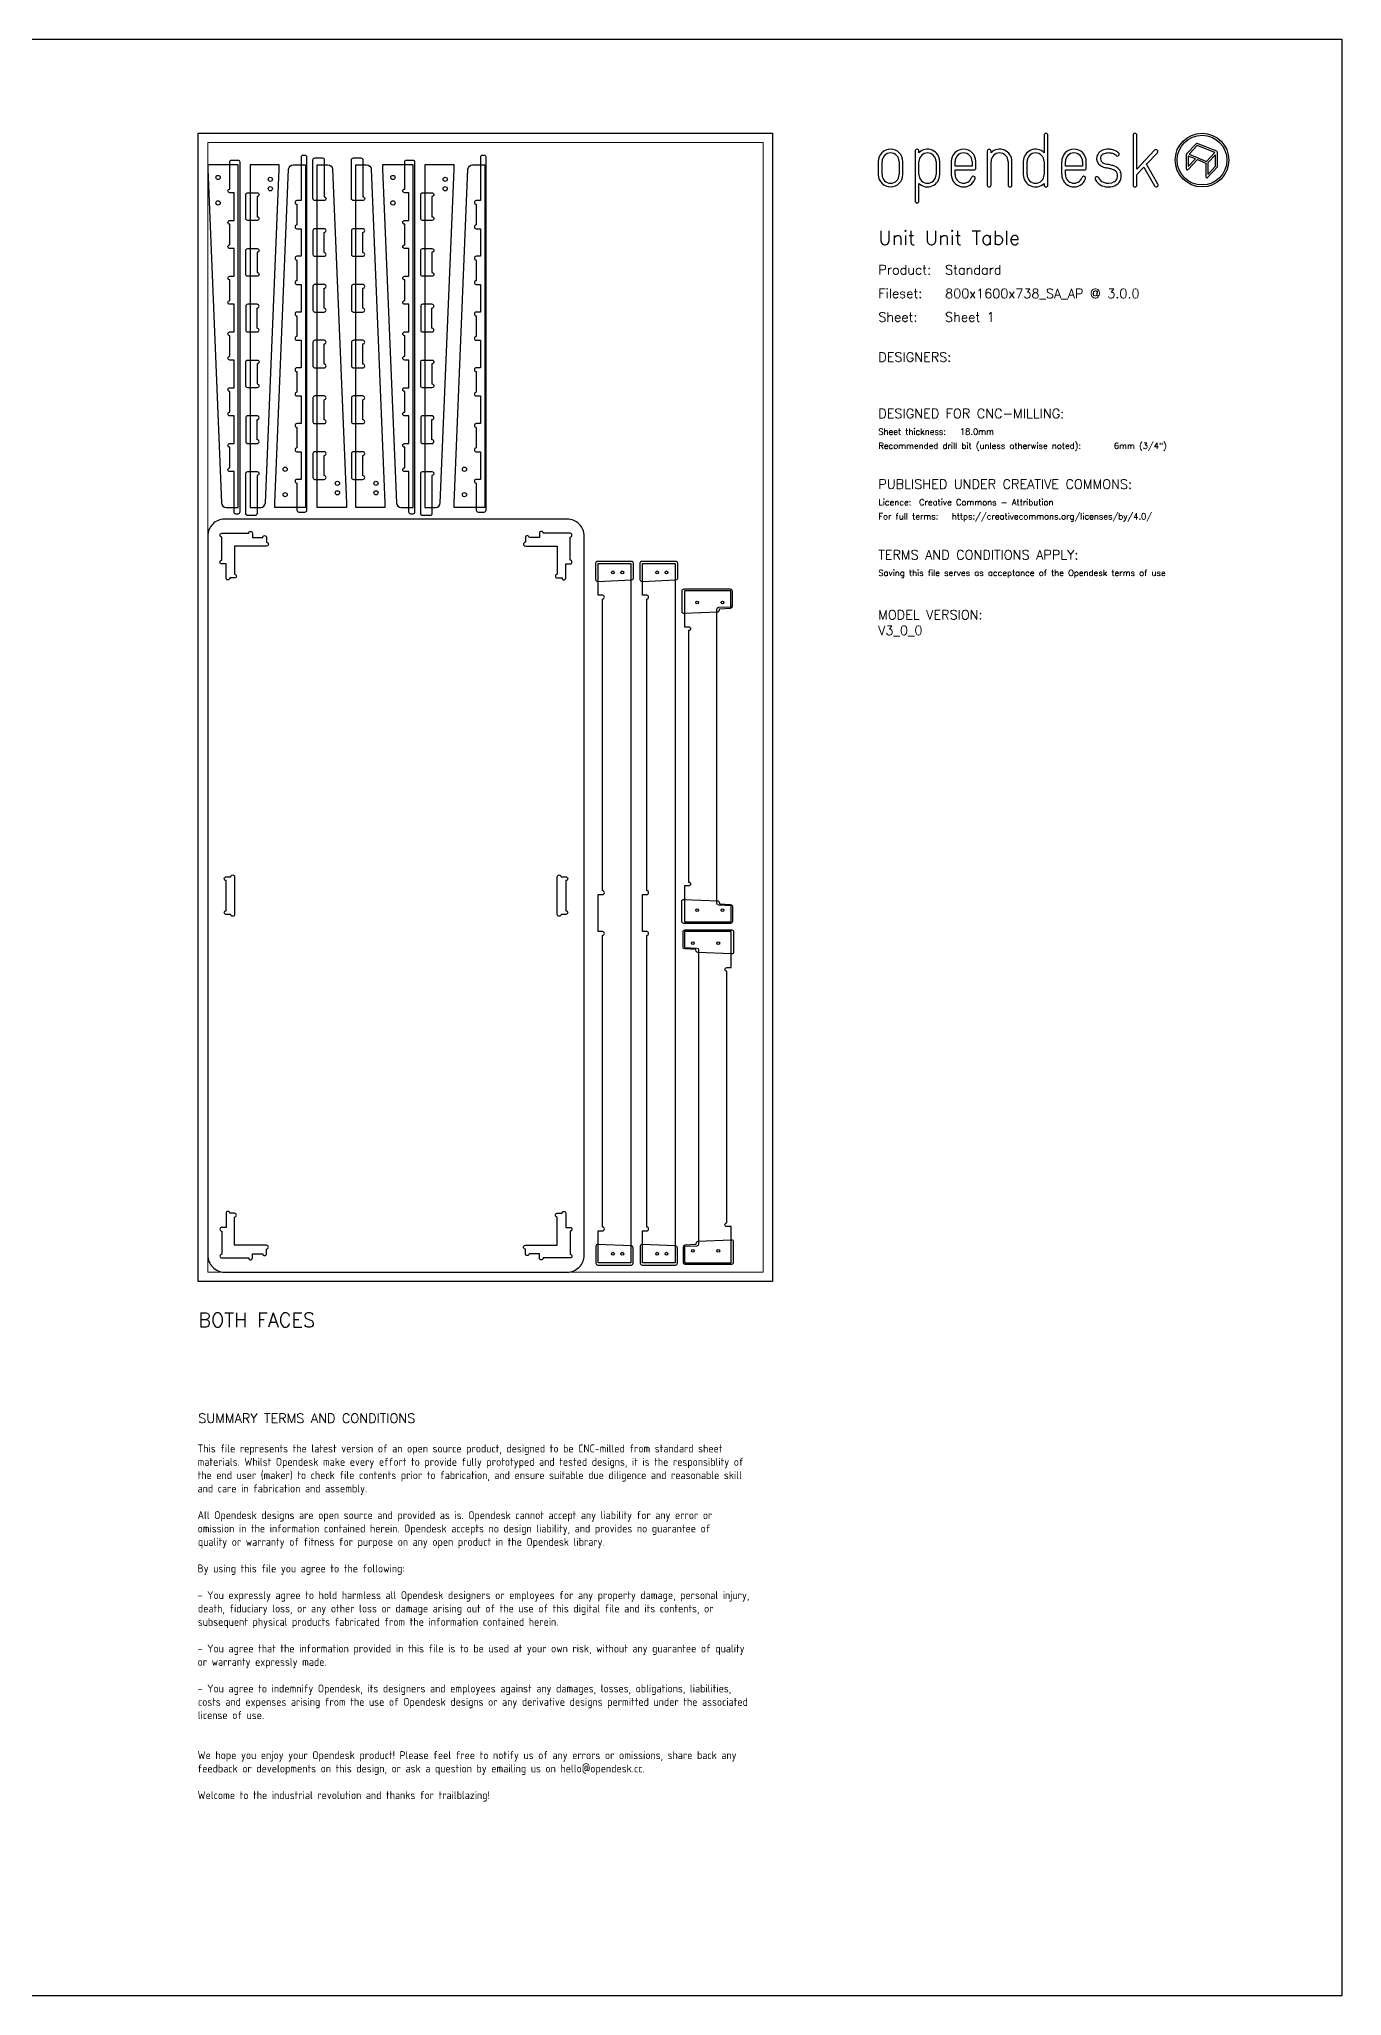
# Model space of a CAD drawing. Header units: millimetres. Extents: x -300 to 5880, y -300 to 4158.
# Drawn here: x 3112 to 5880, y 0 to 4158 of the extents above; entities that cross this region are included whole.
import ezdxf
from ezdxf.enums import TextEntityAlignment as Align

# ---------------------------------------------------------------- set-up
doc = ezdxf.new("R2010")
doc.units = ezdxf.units.MM
doc.layers.add('00-NOPRINT_TEXT', color=7, linetype='Continuous', lineweight=25)
doc.layers.add('00_NOPRINT_TOLERANCE', color=7, linetype='Continuous', lineweight=5)
for name, color, linetype, lineweight, true_color in [('BOARD_$TH-NOMINAL', 3, 'Continuous', 30, 0x00ff00), ('TOP-CUT-OUTSIDE_18.000MM', 220, 'Continuous', 25, 0xff00d1), ('TOP-HOLE-6.000MM-DIAM_18.000MM', 3, 'Continuous', 25, 0x00ff0c), ('TOP-HOLE-9.000MM-DIAM_15.000MM', 20, 'Continuous', 25, 0xff2400), ('TOP-POCKET-INSIDE_15.000MM', 220, 'Continuous', 25, 0xff00c9), ('TOP-POCKET-INSIDE_9.000MM', 60, 'Continuous', 25, 0xb0ff00)]:
    doc.layers.add(name, color=color, linetype=linetype, lineweight=lineweight, true_color=true_color)
doc.layers.add('TOP-CHAMFER-ONLINE_12MM', color=20, linetype='Continuous', true_color=0xff2c00)
doc.styles.add('OD-ISOCP-17_221', font='isocp.shx')
doc.styles.add('OD-ISOCP-17_222', font='isocp.shx')
doc.styles.add('OD-ISOCP-17_223', font='isocp.shx')
doc.styles.add('OD-ISOCP-17_224', font='isocp.shx')
doc.styles.add('OD-ISOCP-17_225', font='isocp.shx')
doc.styles.add('OD-ISOCP-17_226', font='isocp.shx')
doc.styles.add('OD-ISOCP-17_227', font='isocp.shx')
doc.styles.add('OD-ISOCP-17_228', font='isocp.shx')
doc.styles.add('OD-ISOCP-17_229', font='isocp.shx')
doc.styles.add('OD-ISOCP-17_230', font='isocp.shx')
doc.styles.add('OD-ISOCP-17_231', font='isocp.shx')
doc.styles.add('OD-ISOCP-17_232', font='isocp.shx')
doc.styles.add('OD-ISOCP-17_233', font='isocp.shx')
doc.styles.add('OD-ISOCP-17_234', font='isocp.shx')
doc.styles.add('OD-ISOCP-17_235', font='isocp.shx')
doc.styles.add('OD-ISOCP-17_236', font='isocp.shx')
doc.styles.add('OD-ISOCP-17_237', font='isocp.shx')
doc.styles.add('OD-ISOCP-17_238', font='isocp.shx')
doc.styles.add('OD-ISOCP-17_239', font='isocp.shx')
doc.styles.add('OD-SIMPLEX-13_86', font='simplex.shx')
doc.styles.add('OD-SIMPLEX-20_82', font='simplex.shx')
doc.styles.add('OD-SIMPLEX-20_86', font='simplex.shx')
doc.styles.add('OD-SIMPLEX-20_88', font='simplex.shx')
doc.styles.add('OD-SIMPLEX-30_83', font='simplex.shx')
doc.styles.add('OD-SIMPLEX-30_87', font='simplex.shx')

# ---------------------------------------------------------------- blocks, each defined once
blk = doc.blocks.new('Borders Opendesk_7')
at = {"layer": '00-NOPRINT_TEXT'}
for p, q in [((0, 4158), (5880, 4158)), ((5880, 4158), (5880, 0)), ((5247.4, 3954), (5247.4, 3916.7)), ((5255.3, 3848), (5255.3, 3954)), ((5436.4, 3954), (5436.4, 3848)), ((5444.4, 3881.9), (5444.4, 3954)), ((4973.4, 3920.1), (4973.4, 3814.1)), ((4981.3, 3916.7), (4981.3, 3920.1)), ((5126.6, 3920.1), (5126.6, 3848)), ((5134.5, 3916.7), (5134.5, 3920.1)), ((5482.1, 3922), (5444.4, 3881.9)), ((5464.8, 3892.1), (5487.9, 3916.6)), ((5549.5, 3912.6), (5549.5, 3882.2)), ((5570.5, 3935.8), (5550.1, 3914)), ((5553.7, 3909.6), (5553.7, 3887.4)), ((5568.8, 3903.5), (5553.7, 3909.6)), ((5572.6, 3931.9), (5555.2, 3913.4)), ((5555.2, 3913.4), (5592.6, 3898.3)), ((5610, 3916.9), (5572.6, 3931.9)), ((5614.4, 3919.6), (5572.8, 3936.3)), ((5592.6, 3898.3), (5610, 3916.9)), ((5611.5, 3912.4), (5595.2, 3895.1)), ((5611.5, 3888.1), (5611.5, 3912.4)), ((5615.7, 3887.3), (5615.7, 3917.6)), ((4895, 3898), (4895, 3870.1)), ((4902.9, 3870.1), (4902.9, 3898)), ((4939.3, 3898), (4939.3, 3870.1)), ((4947.3, 3870.1), (4947.3, 3898)), ((4981.3, 3870.1), (4981.3, 3898)), ((5017.7, 3898), (5017.7, 3870.1)), ((5025.6, 3870.1), (5025.6, 3898)), ((5050, 3898), (5050, 3870.1)), ((5058, 3888.1), (5058, 3898)), ((5094.4, 3888.1), (5058, 3888.1)), ((5058, 3870.1), (5058, 3880.1)), ((5058, 3880.1), (5098.3, 3880.1)), ((5094.4, 3898), (5094.4, 3888.1)), ((5102.3, 3884.1), (5102.3, 3898)), ((5134.5, 3848), (5134.5, 3898)), ((5170.9, 3898), (5170.9, 3848)), ((5178.9, 3848), (5178.9, 3898)), ((5203, 3898), (5203, 3870.1)), ((5211, 3870.1), (5211, 3898)), ((5247.4, 3898), (5247.4, 3870.1)), ((5284.6, 3898), (5284.6, 3870.1)), ((5292.6, 3888.1), (5292.6, 3898)), ((5329, 3888.1), (5292.6, 3888.1)), ((5292.6, 3870.1), (5292.6, 3880.1)), ((5292.6, 3880.1), (5332.9, 3880.1)), ((5329, 3898), (5329, 3888.1)), ((5336.9, 3884.1), (5336.9, 3898)), ((5444.4, 3870.4), (5459.1, 3886)), ((5444.4, 3848), (5444.4, 3870.4)), ((5459.1, 3886), (5482.1, 3846)), ((5489, 3850), (5464.8, 3892.1)), ((5553.1, 3880.8), (5572.9, 3901.9)), ((5553.7, 3887.4), (5568.8, 3903.5)), ((5572.9, 3901.9), (5591.1, 3894.5)), ((5591.1, 3894.5), (5591.1, 3865.5)), ((5594.7, 3864.1), (5615.1, 3885.8)), ((5595.2, 3895.1), (5595.2, 3870.7)), ((5595.2, 3870.7), (5611.5, 3888.1)), ((4981.3, 3814.1), (4981.3, 3851.4)), ((5247.4, 3851.4), (5247.4, 3848)), ((5880, 0), (0, 0))]:
    blk.add_line(p, q, dxfattribs=at)
for radius in [57, 52.9]:
    blk.add_circle((5582.9, 3901), radius, dxfattribs=at)
for centre, radius, start, end in [((5251.3, 3954), 3.97, 0, 180), ((5440.4, 3954), 3.97, 0, 180), ((4921.1, 3898), 26.1, 0, 180), ((4921.1, 3898), 18.2, 0, 180), ((4977.3, 3920.1), 3.97, 0, 180), ((4999.5, 3898), 26.1, 0, 134.1316), ((4999.5, 3898), 18.2, 0, 180), ((5076.2, 3898), 26.1, 0, 180), ((5076.2, 3898), 18.2, 0, 180), ((5130.6, 3920.1), 3.97, 0, 180), ((5152.7, 3898), 26.1, 0, 134.1316), ((5152.7, 3898), 18.2, 0, 180), ((5229.2, 3898), 26.1, 45.8684, 180), ((5229.2, 3898), 18.2, 0, 180), ((5310.8, 3898), 26.1, 0, 180), ((5310.8, 3898), 18.2, 0, 180), ((5377.2, 3904.5), 18.3, 167.0964, 235.8453), ((5375.9, 3904.8), 16.9, 150.5139, 167.0489), ((5377.5, 3903.4), 19, 138.9882, 149.267), ((5377.5, 3903.4), 19, 127.9168, 138.9882), ((5380.5, 3899.5), 24, 111.7012, 127.9168), ((5375.9, 3904.8), 8.99, 151.0519, 168.0238), ((5377.5, 3903.4), 11.1, 138.9882, 148.8091), ((5377.5, 3903.4), 11.1, 127.9168, 138.9882), ((5380.5, 3899.5), 16, 111.7012, 127.9168), ((5383.5, 3891.9), 32.1, 90, 111.7012), ((5383.5, 3891.9), 24.2, 90, 111.7012), ((5383.5, 3878.8), 45.3, 80.7104, 90), ((5383.5, 3878.8), 37.3, 80.7104, 90), ((5385.9, 3893.2), 22.7, 71.5035, 80.7104), ((5385.9, 3893.2), 30.7, 71.5035, 80.7104), ((5387.1, 3896.7), 19, 61.0356, 71.5035), ((5387.1, 3896.7), 26.9, 61.0356, 71.5035), ((5387.1, 3896.7), 19, 46.7983, 61.0356), ((5387.1, 3896.7), 26.9, 46.7983, 61.0356), ((5402.8, 3913.5), 3.97, 226.7983, 46.7983), ((5485, 3919.3), 3.97, 316.7135, 136.7135), ((5551.6, 3912.6), 2.06, 136.7696, 180), ((5572, 3934.4), 2.06, 68.0714, 136.7696), ((5613.6, 3917.6), 2.06, 0, 68.0714), ((4921.1, 3870.1), 26.1, 180, 0), ((4921.1, 3870.1), 18.2, 180, 0), ((4999.5, 3870.1), 18.2, 180, 0), ((4999.5, 3870.1), 26.1, 225.8684, 0), ((5076.2, 3870.1), 26.1, 180, 340.0258), ((5076.2, 3870.1), 18.2, 180, 340.0258), ((5098.3, 3884.1), 3.97, 270, 0), ((5229.2, 3870.1), 26.1, 180, 314.1316), ((5229.2, 3870.1), 18.2, 180, 0), ((5310.8, 3870.1), 26.1, 180, 340.0258), ((5310.8, 3870.1), 18.2, 180, 340.0258), ((5332.9, 3884.1), 3.97, 270, 0), ((5377.2, 3904.5), 10.3, 167.9603, 235.8613), ((5382, 3911.6), 26.9, 235.8511, 248.0912), ((5382, 3911.6), 18.9, 235.8511, 248.0912), ((5388.7, 3928.4), 44.9, 248.0912, 257.5385), ((5388.7, 3928.4), 37, 248.0912, 257.5385), ((5300, 3526.6), 366.5, 76.1947, 77.5385), ((5300, 3526.6), 374.5, 76.1947, 77.5385), ((5372.7, 3822.5), 61.9, 69.1442, 76.1947), ((5372.7, 3822.5), 69.8, 69.1442, 76.1947), ((5389.5, 3866.6), 14.6, 38.9291, 69.1442), ((5389.5, 3866.6), 22.5, 38.9291, 69.1442), ((5393.9, 3870.2), 8.99, 17.5834, 38.9291), ((5385.6, 3867.6), 17.6, 343.8033, 17.5834), ((5393.9, 3870.2), 16.9, 17.5834, 38.9291), ((5385.6, 3867.6), 25.5, 343.8033, 17.5834), ((5551.6, 3882.2), 2.06, 180, 316.7696), ((5613.6, 3887.3), 2.06, 316.7696, 0), ((5097, 3862.6), 3.97, 340.0258, 160.0258), ((5130.6, 3848), 3.97, 180, 0), ((5174.9, 3848), 3.97, 180, 0), ((5251.3, 3848), 3.97, 180, 0), ((5331.6, 3862.6), 3.97, 340.0258, 160.0258), ((5359.7, 3861.7), 3.97, 24.786, 204.786), ((5380.2, 3871.2), 26.6, 204.786, 247.9544), ((5380.2, 3871.2), 18.7, 204.786, 247.9544), ((5383.5, 3879.3), 35.4, 247.9544, 298.2026), ((5383.5, 3879.3), 27.4, 247.9544, 298.2026), ((5390.6, 3866.1), 12.5, 298.2026, 343.8033), ((5390.6, 3866.1), 20.4, 298.2026, 343.8033), ((5440.4, 3848), 3.97, 180, 0), ((5485.5, 3848), 3.97, 209.8417, 29.8417), ((5593.2, 3865.5), 2.06, 180, 316.7696), ((4977.3, 3814.1), 3.97, 180, 0)]:
    blk.add_arc(centre, radius, start, end, dxfattribs=at)
at = {"layer": '00_NOPRINT_TOLERANCE', "ltscale": 0.379202}
for p, q in [((3450, 3958), (4670, 3958)), ((3450, 1518), (3450, 3958)), ((4670, 3958), (4670, 1518)), ((4670, 1518), (3450, 1518))]:
    blk.add_line(p, q, dxfattribs=at)
at = {"layer": '00_NOPRINT_TOLERANCE', "ltscale": 0.380876}
for p, q in [((3470, 3938), (4650, 3938)), ((4650, 1538), (3470, 1538))]:
    blk.add_line(p, q, dxfattribs=at)
at = {"layer": '00_NOPRINT_TOLERANCE', "ltscale": 0.380023}
for p, q in [((3470, 1538), (3470, 3938)), ((4650, 3938), (4650, 1538))]:
    blk.add_line(p, q, dxfattribs=at)
at = {"layer": 'BOARD_$TH-NOMINAL'}
for p, q in [((3450, 3958), (4670, 3958)), ((3450, 1518), (3450, 3958)), ((4670, 3958), (4670, 1518)), ((4670, 1518), (3450, 1518))]:
    blk.add_line(p, q, dxfattribs=at)
at = {"layer": '00-NOPRINT_TEXT'}
for s, height, style, p in [('Unit Unit Table ', 30, 'OD-SIMPLEX-30_83', (4895, 3720.9)), ('Product:', 20, 'OD-SIMPLEX-20_82', (4895, 3657.9)), ('Standard', 20, 'OD-SIMPLEX-20_82', (5036.9, 3657.9)), ('Fileset:', 20, 'OD-SIMPLEX-20_82', (4895, 3607.7)), ('800x1600x738_SA_AP @ 3.0.0', 20, 'OD-SIMPLEX-20_82', (5036.9, 3607.6)), ('Sheet:', 20, 'OD-SIMPLEX-20_82', (4895, 3557.4)), ('Sheet 1', 20, 'OD-SIMPLEX-20_82', (5036.9, 3557.5)), ('DESIGNERS:', 20, 'OD-SIMPLEX-20_82', (4895, 3472.4)), ('DESIGNED FOR CNC-MILLING:', 20, 'OD-SIMPLEX-20_82', (4895, 3352.4)), ('Sheet thickness:', 13, 'OD-SIMPLEX-13_86', (4895, 3317.4)), ('18.0mm', 13, 'OD-SIMPLEX-13_86', (5068.3, 3317.4)), ('Recommended drill bit (unless otherwise noted):', 13, 'OD-SIMPLEX-13_86', (4895, 3287.4)), ('6mm (3/4")', 13, 'OD-SIMPLEX-13_86', (5395.5, 3287.4)), ('PUBLISHED UNDER CREATIVE COMMONS:', 20, 'OD-SIMPLEX-20_82', (4895, 3202.4)), ('Licence:', 13, 'OD-SIMPLEX-13_86', (4895, 3167.4)), ('Creative Commons - Attribution', 13, 'OD-SIMPLEX-13_86', (4981.5, 3167.4)), ('For full terms:', 13, 'OD-SIMPLEX-13_86', (4895, 3137.4)), ('https://creativecommons.org/licenses/by/4.0/', 13, 'OD-SIMPLEX-13_86', (5051.1, 3137.4)), ('TERMS AND CONDITIONS APPLY:', 20, 'OD-SIMPLEX-20_82', (4895, 3052.3)), ('Saving this file serves as acceptance of the Opendesk terms of use ', 13, 'OD-SIMPLEX-13_86', (4895, 3017.3))]:
    blk.add_text(s, height=height, dxfattribs=dict(at, style=style)).set_placement(p)
at = {"layer": '00-NOPRINT_TEXT', "color": 7}
for s, height, style, p in [('BOTH FACES', 30, 'OD-SIMPLEX-30_87', (3450, 1451.3)), ('SUMMARY TERMS AND CONDITIONS', 20, 'OD-SIMPLEX-20_86', (3450, 1237.4))]:
    blk.add_text(s, height=height, dxfattribs=dict(at, style=style)).set_placement(p, align=Align.TOP_LEFT)
for s, style, p in [('This file represents the latest version of an open source product, designed to be CNC-milled from standard sheet', 'OD-ISOCP-17_221', (3448.5, 1154.7)), ('materials. Whilst Opendesk make every effort to provide fully prototyped and tested designs, it is the responsiblity of', 'OD-ISOCP-17_222', (3448.5, 1126.3)), ('the end user (maker) to check file contents prior to fabrication, and ensure suitable due diligence and reasonable skill', 'OD-ISOCP-17_223', (3448.5, 1098)), ('and care in fabrication and assembly.', 'OD-ISOCP-17_224', (3448.5, 1069.7)), ('All Opendesk designs are open source and provided as is. Opendesk cannot accept any liability for any error or', 'OD-ISOCP-17_225', (3448.5, 1013)), ('omission in the information contained herein. Opendesk accepts no design liability, and provides no guarantee of', 'OD-ISOCP-17_226', (3448.5, 984.7)), ('quality or warranty of fitness for purpose on any open product in the Opendesk library.', 'OD-ISOCP-17_227', (3449.1, 956.3)), ('By using this file you agree to the following:', 'OD-ISOCP-17_228', (3448.5, 899.7)), ('- You expressly agree to hold harmless all Opendesk designers or employees for any property damage, personal injury,', 'OD-ISOCP-17_229', (3448.5, 843)), ('death, fiduciary loss, or any other loss or damage arising out of the use of this digital file and its contents, or', 'OD-ISOCP-17_230', (3449.1, 814.7)), ('subsequent physical products fabricated from the information contained herein.', 'OD-ISOCP-17_231', (3449, 786.3)), ('- You agree that the information provided in this file is to be used at your own risk, without any guarantee of quality', 'OD-ISOCP-17_232', (3448.5, 729.7)), ('or warranty expressly made.', 'OD-ISOCP-17_233', (3448.5, 701.3)), ('- You agree to indemnify Opendesk, its designers and employees against any damages, losses, obligations, liabilities,', 'OD-ISOCP-17_234', (3448.5, 644.7)), ('costs and expenses arising from the use of Opendesk designs or any derivative designs permitted under the associated', 'OD-ISOCP-17_235', (3449.1, 616.3)), ('license of use.', 'OD-ISOCP-17_236', (3448.8, 588)), ('We hope you enjoy your Opendesk product! Please feel free to notify us of any errors or omissions, share back any', 'OD-ISOCP-17_237', (3448.5, 503)), ('feedback or developments on this design, or ask a question by emailing us on hello@opendesk.cc.', 'OD-ISOCP-17_238', (3448.5, 474.7)), ('Welcome to the industrial revolution and thanks for trailblazing!', 'OD-ISOCP-17_239', (3448.5, 418))]:
    blk.add_text(s, height=17, dxfattribs=dict(at, style=style)).set_placement(p)

msp = doc.modelspace()

# ---------------------------------------------------------------- linework, layer by layer
at = {"layer": 'TOP-CHAMFER-ONLINE_12MM'}
msp.add_lwpolyline([(4234, 3138), (3506, 3138, 0.414214), (3470, 3102), (3470, 1574, 0.414214), (3506, 1538), (4234, 1538, 0.414214), (4270, 1574), (4270, 3102, 0.414214)], format="xyb", close=True, dxfattribs=at)
at = {"layer": 'TOP-CUT-OUTSIDE_18.000MM'}
for points in [[(3509.4, 3163), (3535, 3163), (3535, 3891), (3470, 3891), (3470, 3882), (3499.4, 3172.6, 0.40215)], [(3582.6, 3163, 0.40215), (3592.6, 3172.6), (3622, 3882), (3622, 3891), (3560, 3891), (3560, 3163)], [(3642, 3881.4, -0.40215), (3652, 3891), (3677.6, 3891), (3677.6, 3163), (3612.6, 3163), (3612.6, 3172)], [(3735.3, 3881.4), (3764.6, 3172), (3764.6, 3163), (3702.6, 3163), (3702.6, 3891), (3725.3, 3891, -0.40215)], [(3817.3, 3881.4), (3846.6, 3172), (3846.6, 3163), (3784.6, 3163), (3784.6, 3891), (3807.3, 3891, -0.40215)], [(3881, 3163), (3906.6, 3163), (3906.6, 3891), (3841.6, 3891), (3841.6, 3882), (3871, 3172.6, 0.40215)], [(3954.3, 3163, 0.40215), (3964.3, 3172.6), (3993.6, 3882), (3993.6, 3891), (3931.6, 3891), (3931.6, 3163)], [(4033, 3891), (4058.6, 3891), (4058.6, 3163), (3993.6, 3163), (3993.6, 3172), (4023, 3881.4, -0.40215)], [(4234, 3138), (3506, 3138, 0.414214), (3470, 3102), (3470, 1574, 0.414214), (3506, 1538), (4234, 1538, 0.414214), (4270, 1574), (4270, 3102, 0.414214)], [(4309, 2968.2, 1), (4309, 2976.2), (4300, 2976.2), (4300, 3043.9), (4369, 3043.9), (4369, 1558), (4300, 1558), (4300, 1625.7), (4309, 1625.7, 1), (4309, 1633.7), (4309, 2253.4, 1), (4309, 2261.4), (4300, 2261.4), (4300, 2340.4), (4309, 2340.4, 1), (4309, 2348.4)], [(4403, 2976.2), (4394, 2976.2), (4394, 3043.9), (4463, 3043.9), (4463, 1558), (4394, 1558), (4394, 1625.7), (4403, 1625.7, 1), (4403, 1633.7), (4403, 2253.4, 1), (4403, 2261.4), (4394, 2261.4), (4394, 2340.4), (4403, 2340.4, 1), (4403, 2348.4), (4403, 2968.2, 1)], [(4555.8, 2950.6), (4581.5, 2951.7), (4581.5, 2986), (4483, 2986), (4483, 2909.2), (4492, 2909.2, -1), (4492, 2901.2), (4492, 2366.7, -1), (4492, 2358.7), (4483, 2358.7), (4483, 2282), (4582, 2282), (4582, 2316.3), (4555.8, 2317.4, -0.40215), (4552, 2321.3), (4552, 2946.7, -0.40215)], [(4509.2, 2226.6, -0.40215), (4513, 2222.7), (4513, 1597.3, -0.40215), (4509.2, 1593.4), (4483.5, 1592.3), (4483.5, 1558), (4582, 1558), (4582, 1634.7), (4573, 1634.7, -1), (4573, 1642.7), (4573, 2177.2, -1), (4573, 2185.2), (4582, 2185.2), (4582, 2262), (4483, 2262), (4483, 2227.7)]]:
    msp.add_lwpolyline(points, format="xyb", close=True, dxfattribs=at)
at = {"layer": 'TOP-HOLE-6.000MM-DIAM_18.000MM'}
for centre in [(4331, 3024.9), (4351, 3024.9), (4425, 3024.9), (4445, 3024.9), (4510, 2961), (4564, 2961), (4510, 2307), (4564, 2307), (4501, 2237), (4555, 2237), (4501, 1583), (4555, 1583), (4331, 1577), (4351, 1577), (4425, 1577), (4445, 1577)]:
    msp.add_circle(centre, 3, dxfattribs=at)
at = {"layer": 'TOP-HOLE-9.000MM-DIAM_15.000MM'}
for centre in [(3492, 3864), (3863.6, 3864), (3603, 3860), (3603, 3840), (3974.6, 3860), (3974.6, 3840), (3492, 3810), (3863.6, 3810), (3634.6, 3244), (4015.6, 3244), (3745.6, 3214), (3827.6, 3214), (3634.6, 3190), (3745.6, 3194), (3827.6, 3194), (4015.6, 3190)]:
    msp.add_circle(centre, 4.5, dxfattribs=at)
at = {"layer": 'TOP-POCKET-INSIDE_15.000MM'}
for points in [[(3659.6, 3289.2, 1), (3659.6, 3281.2), (3668.6, 3281.2), (3668.6, 3222.5), (3659.6, 3222.5, 1), (3659.6, 3214.5), (3659.6, 3156.9, 0.414214), (3663.6, 3152.9), (3676.6, 3152.9, 0.414214), (3680.6, 3156.9), (3680.6, 3906.9, 0.414214), (3676.6, 3910.9), (3672.6, 3910.9, 0.414214), (3668.6, 3906.9), (3668.6, 3815), (3659.6, 3815, 1), (3659.6, 3807), (3659.6, 3763.2, 1), (3659.6, 3755.2), (3668.6, 3755.2), (3668.6, 3696.5), (3659.6, 3696.5, 1), (3659.6, 3688.5), (3659.6, 3644.7, 1), (3659.6, 3636.7), (3668.6, 3636.7), (3668.6, 3578), (3659.6, 3578, 1), (3659.6, 3570), (3659.6, 3526.2, 1), (3659.6, 3518.2), (3668.6, 3518.2), (3668.6, 3459.5), (3659.6, 3459.5, 1), (3659.6, 3451.5), (3659.6, 3407.7, 1), (3659.6, 3399.7), (3668.6, 3399.7), (3668.6, 3341), (3659.6, 3341, 1), (3659.6, 3333)], [(4040.6, 3289.2, 1), (4040.6, 3281.2), (4049.6, 3281.2), (4049.6, 3222.5), (4040.6, 3222.5, 1), (4040.6, 3214.5), (4040.6, 3156.9, 0.414214), (4044.6, 3152.9), (4057.6, 3152.9, 0.414214), (4061.6, 3156.9), (4061.6, 3906.9, 0.414214), (4057.6, 3910.9), (4053.6, 3910.9, 0.414214), (4049.6, 3906.9), (4049.6, 3815), (4040.6, 3815, 1), (4040.6, 3807), (4040.6, 3763.2, 1), (4040.6, 3755.2), (4049.6, 3755.2), (4049.6, 3696.5), (4040.6, 3696.5, 1), (4040.6, 3688.5), (4040.6, 3644.7, 1), (4040.6, 3636.7), (4049.6, 3636.7), (4049.6, 3578), (4040.6, 3578, 1), (4040.6, 3570), (4040.6, 3526.2, 1), (4040.6, 3518.2), (4049.6, 3518.2), (4049.6, 3459.5), (4040.6, 3459.5, 1), (4040.6, 3451.5), (4040.6, 3407.7, 1), (4040.6, 3399.7), (4049.6, 3399.7), (4049.6, 3341), (4040.6, 3341, 1), (4040.6, 3333)], [(3526, 3152.7), (3526, 3239), (3517, 3239, -1), (3517, 3247), (3517, 3290.7, -1), (3517, 3298.7), (3526, 3298.7), (3526, 3357.5), (3517, 3357.5, -1), (3517, 3365.5), (3517, 3409.2, -1), (3517, 3417.2), (3526, 3417.2), (3526, 3476), (3517, 3476, -1), (3517, 3484), (3517, 3527.7, -1), (3517, 3535.7), (3526, 3535.7), (3526, 3594.5), (3517, 3594.5, -1), (3517, 3602.5), (3517, 3646.2, -1), (3517, 3654.2), (3526, 3654.2), (3526, 3713), (3517, 3713, -1), (3517, 3721), (3517, 3764.7, -1), (3517, 3772.7), (3526, 3772.7), (3526, 3831.5), (3517, 3831.5, -1), (3517, 3839.5), (3517, 3897.1, -0.414214), (3521, 3901.1), (3534, 3901.1, -0.414214), (3538, 3897.1), (3538, 3152.7, -0.414214), (3534, 3148.7), (3530, 3148.7, -0.414214)], [(3897.6, 3152.7), (3897.6, 3239), (3888.6, 3239, -1), (3888.6, 3247), (3888.6, 3290.7, -1), (3888.6, 3298.7), (3897.6, 3298.7), (3897.6, 3357.5), (3888.6, 3357.5, -1), (3888.6, 3365.5), (3888.6, 3409.2, -1), (3888.6, 3417.2), (3897.6, 3417.2), (3897.6, 3476), (3888.6, 3476, -1), (3888.6, 3484), (3888.6, 3527.7, -1), (3888.6, 3535.7), (3897.6, 3535.7), (3897.6, 3594.5), (3888.6, 3594.5, -1), (3888.6, 3602.5), (3888.6, 3646.2, -1), (3888.6, 3654.2), (3897.6, 3654.2), (3897.6, 3713), (3888.6, 3713, -1), (3888.6, 3721), (3888.6, 3764.7, -1), (3888.6, 3772.7), (3897.6, 3772.7), (3897.6, 3831.5), (3888.6, 3831.5, -1), (3888.6, 3839.5), (3888.6, 3897.1, -0.414214), (3892.6, 3901.1), (3905.6, 3901.1, -0.414214), (3909.6, 3897.1), (3909.6, 3152.7, -0.414214), (3905.6, 3148.7), (3901.6, 3148.7, -0.414214)]]:
    msp.add_lwpolyline(points, format="xyb", close=True, dxfattribs=at)
at = {"layer": 'TOP-POCKET-INSIDE_9.000MM'}
for points in [[(3693.6, 3819), (3693.6, 3901.5, -0.414214), (3697.6, 3905.5), (3713.6, 3905.5, -0.414214), (3717.6, 3901.5), (3717.6, 3823, -1), (3717.6, 3815), (3697.6, 3815, -0.414214)], [(3775.6, 3819), (3775.6, 3901.5, -0.414214), (3779.6, 3905.5), (3795.6, 3905.5, -0.414214), (3799.6, 3901.5), (3799.6, 3823, -1), (3799.6, 3815), (3779.6, 3815, -0.414214)], [(3551, 3776.7), (3551, 3827.5, -0.414214), (3555, 3831.5), (3575, 3831.5, -1), (3575, 3823.5), (3575, 3780.7, -1), (3575, 3772.7), (3555, 3772.7, -0.414214)], [(3922.6, 3776.7), (3922.6, 3827.5, -0.414214), (3926.6, 3831.5), (3946.6, 3831.5, -1), (3946.6, 3823.5), (3946.6, 3780.7, -1), (3946.6, 3772.7), (3926.6, 3772.7, -0.414214)], [(3693.6, 3751.2), (3693.6, 3700.5, 0.414214), (3697.6, 3696.5), (3717.6, 3696.5, 1), (3717.6, 3704.5), (3717.6, 3747.2, 1), (3717.6, 3755.2), (3697.6, 3755.2, 0.414214)], [(3775.6, 3751.2), (3775.6, 3700.5, 0.414214), (3779.6, 3696.5), (3799.6, 3696.5, 1), (3799.6, 3704.5), (3799.6, 3747.2, 1), (3799.6, 3755.2), (3779.6, 3755.2, 0.414214)], [(3551, 3658.2), (3551, 3709, -0.414214), (3555, 3713), (3575, 3713, -1), (3575, 3705), (3575, 3662.2, -1), (3575, 3654.2), (3555, 3654.2, -0.414214)], [(3922.6, 3658.2), (3922.6, 3709, -0.414214), (3926.6, 3713), (3946.6, 3713, -1), (3946.6, 3705), (3946.6, 3662.2, -1), (3946.6, 3654.2), (3926.6, 3654.2, -0.414214)], [(3693.6, 3632.7), (3693.6, 3582, 0.414214), (3697.6, 3578), (3717.6, 3578, 1), (3717.6, 3586), (3717.6, 3628.7, 1), (3717.6, 3636.7), (3697.6, 3636.7, 0.414214)], [(3775.6, 3632.7), (3775.6, 3582, 0.414214), (3779.6, 3578), (3799.6, 3578, 1), (3799.6, 3586), (3799.6, 3628.7, 1), (3799.6, 3636.7), (3779.6, 3636.7, 0.414214)], [(3575, 3586.5, 1), (3575, 3594.5), (3555, 3594.5, 0.414214), (3551, 3590.5), (3551, 3539.7, 0.414214), (3555, 3535.7), (3575, 3535.7, 1), (3575, 3543.7)], [(3946.6, 3586.5, 1), (3946.6, 3594.5), (3926.6, 3594.5, 0.414214), (3922.6, 3590.5), (3922.6, 3539.7, 0.414214), (3926.6, 3535.7), (3946.6, 3535.7, 1), (3946.6, 3543.7)], [(3717.6, 3459.5, 1), (3717.6, 3467.5), (3717.6, 3510.2, 1), (3717.6, 3518.2), (3697.6, 3518.2, 0.414214), (3693.6, 3514.2), (3693.6, 3463.5, 0.414214), (3697.6, 3459.5)], [(3799.6, 3459.5, 1), (3799.6, 3467.5), (3799.6, 3510.2, 1), (3799.6, 3518.2), (3779.6, 3518.2, 0.414214), (3775.6, 3514.2), (3775.6, 3463.5, 0.414214), (3779.6, 3459.5)], [(3575, 3468), (3575, 3425.2, -1), (3575, 3417.2), (3555, 3417.2, -0.414214), (3551, 3421.2), (3551, 3472, -0.414214), (3555, 3476), (3575, 3476, -1)], [(3946.6, 3468), (3946.6, 3425.2, -1), (3946.6, 3417.2), (3926.6, 3417.2, -0.414214), (3922.6, 3421.2), (3922.6, 3472, -0.414214), (3926.6, 3476), (3946.6, 3476, -1)], [(3717.6, 3391.7, 1), (3717.6, 3399.7), (3697.6, 3399.7, 0.414214), (3693.6, 3395.7), (3693.6, 3345, 0.414214), (3697.6, 3341), (3717.6, 3341, 1), (3717.6, 3349)], [(3799.6, 3341, 1), (3799.6, 3349), (3799.6, 3391.7, 1), (3799.6, 3399.7), (3779.6, 3399.7, 0.414214), (3775.6, 3395.7), (3775.6, 3345, 0.414214), (3779.6, 3341)], [(3551, 3353.5), (3551, 3302.7, 0.414214), (3555, 3298.7), (3575, 3298.7, 1), (3575, 3306.7), (3575, 3349.5, 1), (3575, 3357.5), (3555, 3357.5, 0.414214)], [(3922.6, 3353.5), (3922.6, 3302.7, 0.414214), (3926.6, 3298.7), (3946.6, 3298.7, 1), (3946.6, 3306.7), (3946.6, 3349.5, 1), (3946.6, 3357.5), (3926.6, 3357.5, 0.414214)], [(3693.6, 3277.2), (3693.6, 3226.5, 0.414214), (3697.6, 3222.5), (3717.6, 3222.5, 1), (3717.6, 3230.5), (3717.6, 3273.2, 1), (3717.6, 3281.2), (3697.6, 3281.2, 0.414214)], [(3775.6, 3277.2), (3775.6, 3226.5, 0.414214), (3779.6, 3222.5), (3799.6, 3222.5, 1), (3799.6, 3230.5), (3799.6, 3273.2, 1), (3799.6, 3281.2), (3779.6, 3281.2, 0.414214)], [(3551, 3235, -0.414214), (3555, 3239), (3575, 3239, -1), (3575, 3231), (3575, 3149.7, -0.414214), (3571, 3145.7), (3555, 3145.7, -0.414214), (3551, 3149.7)], [(3922.6, 3235, -0.414214), (3926.6, 3239), (3946.6, 3239, -1), (3946.6, 3231), (3946.6, 3149.7, -0.414214), (3942.6, 3145.7), (3926.6, 3145.7, -0.414214), (3922.6, 3149.7)], [(3527.1, 3013), (3517.1, 3013, -1), (3509.1, 3013), (3509.1, 3042.9), (3500.1, 3042.9, -1), (3500.1, 3050.9), (3500.1, 3099.9, -1), (3500.1, 3107.9), (3557.1, 3107.9, -1), (3565, 3107.9), (3565, 3098.9), (3587, 3098.9, -1), (3595, 3098.9), (3595, 3088.9, -1), (3595, 3080.9), (3527.1, 3080.9), (3527.1, 3021, -1)], [(4212.9, 3021, 1), (4212.9, 3013), (4222.9, 3013, 1), (4230.9, 3013), (4230.9, 3042.9), (4239.9, 3042.9, 1), (4239.9, 3050.9), (4239.9, 3099.9, 1), (4239.9, 3107.9), (4182.9, 3107.9, 1), (4174.9, 3107.9), (4174.9, 3098.9), (4153, 3098.9, 1), (4145, 3098.9), (4145, 3088.9, 1), (4145, 3080.9), (4212.9, 3080.9)], [(4374, 3012, -0.40215), (4370.2, 3008), (4299.2, 3005.1, -0.426381), (4295, 3009.1), (4295, 3044.9, -0.414214), (4299, 3048.9), (4370, 3048.9, -0.414214), (4374, 3044.9)], [(4393.2, 3005.1, -0.426381), (4389, 3009.1), (4389, 3044.9, -0.414214), (4393, 3048.9), (4464, 3048.9, -0.414214), (4468, 3044.9), (4468, 3012, -0.40215), (4464.2, 3008)], [(3509.1, 2306), (3509.1, 2370, -1), (3509.1, 2378), (3519.1, 2378, -1), (3527.1, 2378), (3527.1, 2298, -1), (3519.1, 2298), (3509.1, 2298, -1)], [(4230.9, 2370), (4230.9, 2306, -1), (4230.9, 2298), (4220.9, 2298, -1), (4212.9, 2298), (4212.9, 2378, -1), (4220.9, 2378), (4230.9, 2378, -1)], [(3500.1, 1576, 1), (3500.1, 1568), (3557.1, 1568, 1), (3565, 1568), (3565, 1577), (3587, 1577, 1), (3595, 1577), (3595, 1587, 1), (3595, 1595.1), (3527.1, 1595.1), (3527.1, 1655, 1), (3527.1, 1663), (3517.1, 1663, 1), (3509.1, 1663), (3509.1, 1633), (3500.1, 1633, 1), (3500.1, 1625)], [(4239.9, 1625), (4239.9, 1576, -1), (4239.9, 1568), (4182.9, 1568, -1), (4174.9, 1568), (4174.9, 1577), (4153, 1577, -1), (4145, 1577), (4145, 1587, -1), (4145, 1595.1), (4212.9, 1595.1), (4212.9, 1655, -1), (4212.9, 1663), (4222.9, 1663, -1), (4230.9, 1663), (4230.9, 1633), (4239.9, 1633, -1)], [(4299, 1553), (4370, 1553, 0.414214), (4374, 1557), (4374, 1589.9, 0.402151), (4370.2, 1593.9), (4299.2, 1596.8, 0.42638), (4295, 1592.8), (4295, 1557, 0.414214)], [(4393, 1553), (4464, 1553, 0.414214), (4468, 1557), (4468, 1589.9, 0.402151), (4464.2, 1593.9), (4393.2, 1596.8, 0.42638), (4389, 1592.8), (4389, 1557, 0.414214)]]:
    msp.add_lwpolyline(points, format="xyb", close=True, dxfattribs=at)
for points in [[(4585, 2985, 0.414214), (4581, 2989), (4481.5, 2989, 0.414214), (4477.5, 2985), (4477.5, 2942.1, 0.426381), (4481.7, 2938.1), (4553.7, 2941.1, 0.40215), (4557.5, 2945), (4557.5, 2947.7), (4581.2, 2948.7, 0.40215), (4585, 2952.7), (4585, 2985)], [(4585, 2283, -0.414214), (4581, 2279), (4481.5, 2279, -0.414214), (4477.5, 2283), (4477.5, 2325.9, -0.426381), (4481.7, 2329.9), (4553.7, 2326.9, -0.40215), (4557.5, 2322.9), (4557.5, 2320.3), (4581.2, 2319.3, -0.40215), (4585, 2315.3), (4585, 2283)], [(4480, 2261, -0.414214), (4484, 2265), (4583.5, 2265, -0.414214), (4587.5, 2261), (4587.5, 2218.1, -0.426381), (4583.3, 2214.1), (4511.3, 2217.1, -0.40215), (4507.5, 2221.1), (4507.5, 2223.7), (4483.8, 2224.7, -0.40215), (4480, 2228.7), (4480, 2261)], [(4480, 1559, 0.414214), (4484, 1555), (4583.5, 1555, 0.414214), (4587.5, 1559), (4587.5, 1601.9, 0.426381), (4583.3, 1605.9), (4511.3, 1602.9, 0.40215), (4507.5, 1599), (4507.5, 1596.3), (4483.8, 1595.3, 0.40215), (4480, 1591.3), (4480, 1559)]]:
    msp.add_lwpolyline(points, format="xyb", dxfattribs=at)

# ---------------------------------------------------------------- block references
msp.add_blockref('Borders Opendesk_7', (0, 0))

# ---------------------------------------------------------------- texts
at = {"insert": (4894.6, 2944.9), "char_height": 20, "width": 292.308, "attachment_point": 1, "style": 'OD-SIMPLEX-20_88'}
msp.add_mtext('MODEL VERSION:\\PV3_0_0', dxfattribs=at)

doc.saveas('drawing.dxf')
